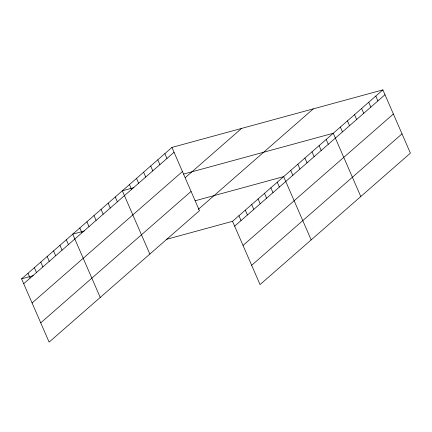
<?xml version="1.0" encoding="UTF-8"?>
<svg xmlns="http://www.w3.org/2000/svg" width="432" height="432" viewBox="0 0 432 432"><rect width="100%" height="100%" fill="white"/><g stroke="black" fill="none" stroke-linecap="round" stroke-linejoin="round"><path stroke-width="0.65" d="M171.952 147.415L199.465 210.692L49.113 342.122L21.6 278.851L171.952 147.415L382.887 89.878L410.4 153.149L260.048 284.585L232.535 221.308L382.887 89.878M23.706 283.694L174.058 152.258M32.087 302.972L182.439 171.542M185.366 177.557L241.564 128.428M40.727 322.844L191.079 191.408M198.32 209.363L313.281 108.864M234.641 226.152L384.993 94.716M243.027 245.435L393.379 113.999M251.662 265.302L402.014 133.866M133.936 187.628L122.337 190.793L149.85 254.065M183.568 174.085L333.272 133.25L360.785 196.522M84.321 231.001L72.722 234.166L100.229 297.437M195.172 200.761L283.657 176.623L311.17 239.895M21.6 278.851L33.199 275.686M166.153 239.42L232.535 221.308M375.802 96.071L377.903 100.91M368.712 102.271L370.818 107.109M361.622 108.464L363.728 113.303M354.537 114.658L356.643 119.502M347.447 120.857L349.553 125.696M340.362 127.051L342.463 131.895M326.182 139.444L328.288 144.288M319.097 145.643L321.203 150.482M312.007 151.837L314.113 156.676M304.922 158.036L307.022 162.875M297.832 164.23L299.938 169.069M290.741 170.424L292.847 175.268M277.268 182.207L279.369 187.051M270.875 187.796L272.981 192.634M264.487 193.379L266.593 198.223M258.098 198.968L260.199 203.807M251.705 204.552L253.811 209.39M245.317 210.141L247.423 214.979M238.928 215.725L241.029 220.563M164.862 153.614L166.968 158.452M157.777 159.808L159.883 164.651M150.687 166.007L152.793 170.845M143.602 172.201L145.703 177.044M136.512 178.4L138.618 183.238M129.422 184.594L131.528 189.437M115.247 196.987L117.353 201.825M108.162 203.186L110.263 208.024M101.072 209.38L103.178 214.218M93.982 215.573L96.088 220.417M86.897 221.773L89.003 226.611M79.807 227.966L81.913 232.81M66.328 239.749L68.434 244.593M59.94 245.338L62.046 250.177M53.552 250.922L55.652 255.76M47.158 256.511L49.264 261.349M40.77 262.094L42.876 266.933M34.382 267.678L36.482 272.522M27.988 273.267L30.094 278.105"/></g></svg>
